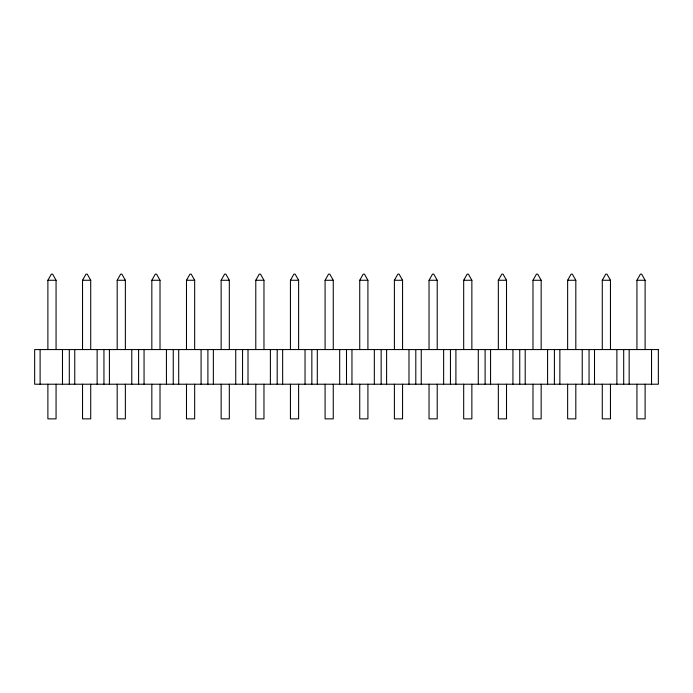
<?xml version="1.0" encoding="UTF-8"?>
<svg xmlns="http://www.w3.org/2000/svg" width="693" height="693" viewBox="0 0 693 693"><rect width="100%" height="100%" fill="white"/><g stroke="black" fill="none" stroke-linecap="round" stroke-linejoin="round"><path stroke-width="1.04" d="M47.886 349.567L47.886 280.267L51.351 274.133L52.599 274.133L56.064 280.267L56.064 349.567M82.536 349.567L82.536 280.267L86.001 274.133L87.249 274.133L90.714 280.267L90.714 349.567M117.186 349.567L117.186 280.267L120.651 274.133L121.899 274.133L125.364 280.267L125.364 349.567M151.836 349.567L151.836 280.267L155.301 274.133L156.549 274.133L160.014 280.267L160.014 349.567M186.486 349.567L186.486 280.267L189.951 274.133L191.199 274.133L194.664 280.267L194.664 349.567M221.136 349.567L221.136 280.267L224.601 274.133L225.849 274.133L229.314 280.267L229.314 349.567M255.786 349.567L255.786 280.267L259.251 274.133L260.499 274.133L263.964 280.267L263.964 349.567M290.436 349.567L290.436 280.267L293.901 274.133L295.149 274.133L298.614 280.267L298.614 349.567M325.086 349.567L325.086 280.267L328.551 274.133L329.799 274.133L333.264 280.267L333.264 349.567M359.736 349.567L359.736 280.267L363.201 274.133L364.449 274.133L367.914 280.267L367.914 349.567M394.386 349.567L394.386 280.267L397.851 274.133L399.099 274.133L402.564 280.267L402.564 349.567M429.036 349.567L429.036 280.267L432.501 274.133L433.749 274.133L437.214 280.267L437.214 349.567M463.686 349.567L463.686 280.267L467.151 274.133L468.399 274.133L471.864 280.267L471.864 349.567M498.336 349.567L498.336 280.267L501.801 274.133L503.049 274.133L506.514 280.267L506.514 349.567M532.986 349.567L532.986 280.267L536.451 274.133L537.699 274.133L541.164 280.267L541.164 349.567M567.636 349.567L567.636 280.267L571.101 274.133L572.349 274.133L575.814 280.267L575.814 349.567M602.286 349.567L602.286 280.267L605.751 274.133L606.999 274.133L610.464 280.267L610.464 349.567M636.936 349.567L636.936 280.267L640.401 274.133L641.649 274.133L645.114 280.267L645.114 349.567M47.886 280.267L56.064 280.267M82.536 280.267L90.714 280.267M117.186 280.267L125.364 280.267M151.836 280.267L160.014 280.267M186.486 280.267L194.664 280.267M221.136 280.267L229.314 280.267M255.786 280.267L263.964 280.267M290.436 280.267L298.614 280.267M325.086 280.267L333.264 280.267M359.736 280.267L367.914 280.267M394.386 280.267L402.564 280.267M429.036 280.267L437.214 280.267M463.686 280.267L471.864 280.267M498.336 280.267L506.514 280.267M532.986 280.267L541.164 280.267M567.636 280.267L575.814 280.267M602.286 280.267L610.464 280.267M636.936 280.267L645.114 280.267M651.533 349.567L651.533 384.217M645.114 384.217L645.114 418.867L636.936 418.867L636.936 384.217M629.157 349.567L629.157 384.217M623.7 349.567L623.7 384.217M616.883 349.567L616.883 384.217M610.464 384.217L610.464 418.867L602.286 418.867L602.286 384.217M594.507 349.567L594.507 384.217M589.05 349.567L589.05 384.217M582.233 349.567L582.233 384.217M575.814 384.217L575.814 418.867L567.636 418.867L567.636 384.217M559.857 349.567L559.857 384.217M554.4 349.567L554.4 384.217M547.583 349.567L547.583 384.217M541.164 384.217L541.164 418.867L532.986 418.867L532.986 384.217M525.207 349.567L525.207 384.217M519.75 349.567L519.75 384.217M512.933 349.567L512.933 384.217M506.514 384.217L506.514 418.867L498.336 418.867L498.336 384.217M490.557 349.567L490.557 384.217M485.1 349.567L485.1 384.217M478.283 349.567L478.283 384.217M471.864 384.217L471.864 418.867L463.686 418.867L463.686 384.217M455.907 349.567L455.907 384.217M450.45 349.567L450.45 384.217M443.633 349.567L443.633 384.217M437.214 384.217L437.214 418.867L429.036 418.867L429.036 384.217M421.257 349.567L421.257 384.217M415.8 349.567L415.8 384.217M408.983 349.567L408.983 384.217M402.564 384.217L402.564 418.867L394.386 418.867L394.386 384.217M386.607 349.567L386.607 384.217M381.15 349.567L381.15 384.217M374.333 349.567L374.333 384.217M367.914 384.217L367.914 418.867L359.736 418.867L359.736 384.217M351.957 349.567L351.957 384.217M346.5 349.567L346.5 384.217M339.683 349.567L339.683 384.217M333.264 384.217L333.264 418.867L325.086 418.867L325.086 384.217M317.307 349.567L317.307 384.217M311.85 349.567L311.85 384.217M305.033 349.567L305.033 384.217M298.614 384.217L298.614 418.867L290.436 418.867L290.436 384.217M282.657 349.567L282.657 384.217M277.2 349.567L277.2 384.217M270.383 349.567L270.383 384.217M263.964 384.217L263.964 418.867L255.786 418.867L255.786 384.217M248.007 349.567L248.007 384.217M242.55 349.567L242.55 384.217M235.733 349.567L235.733 384.217M229.314 384.217L229.314 418.867L221.136 418.867L221.136 384.217M213.357 349.567L213.357 384.217M207.9 349.567L207.9 384.217M201.083 349.567L201.083 384.217M194.664 384.217L194.664 418.867L186.486 418.867L186.486 384.217M178.707 349.567L178.707 384.217M173.25 349.567L173.25 384.217M166.433 349.567L166.433 384.217M160.014 384.217L160.014 418.867L151.836 418.867L151.836 384.217M144.057 349.567L144.057 384.217M138.6 349.567L138.6 384.217M131.783 349.567L131.783 384.217M125.364 384.217L125.364 418.867L117.186 418.867L117.186 384.217M109.407 349.567L109.407 384.217M103.95 349.567L103.95 384.217M97.133 349.567L97.133 384.217M90.714 384.217L90.714 418.867L82.536 418.867L82.536 384.217M74.757 349.567L74.757 384.217M69.3 349.567L69.3 384.217M62.483 349.567L62.483 384.217M56.064 384.217L56.064 418.867L47.886 418.867L47.886 384.217M40.107 349.567L40.107 384.217M658.35 349.567L34.65 349.567L34.65 384.217L658.35 384.217L658.35 349.567"/></g></svg>
